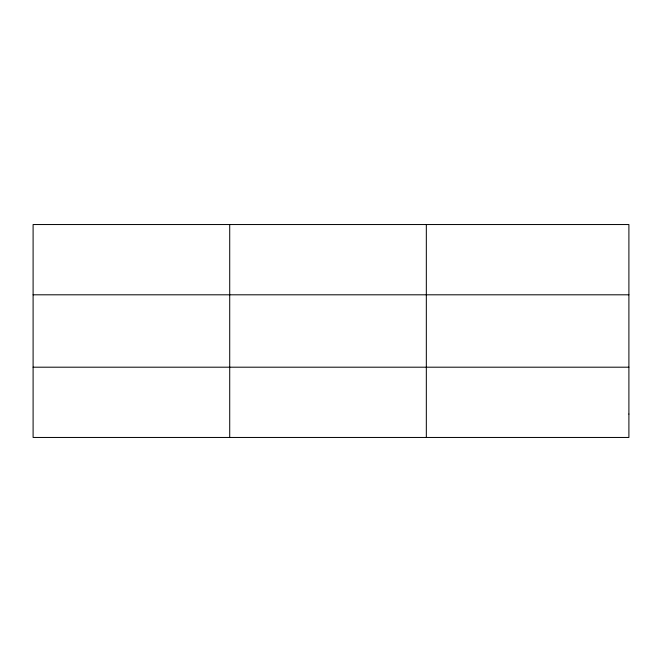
<?xml version="1.0" encoding="UTF-8"?>
<svg xmlns="http://www.w3.org/2000/svg" width="662" height="662" viewBox="0 0 662 662"><rect width="100%" height="100%" fill="white"/><g stroke="black" fill="none" stroke-linecap="round" stroke-linejoin="round"><path stroke-width="0.99" d="M229.714 437.458L229.714 224.542M426.328 437.458L426.328 224.542M33.1 294.805L628.9 294.805M33.1 367.195L628.9 367.195M628.9 414.04L628.9 437.458L33.1 437.458L33.1 224.542L628.9 224.542L628.9 414.04"/></g></svg>
